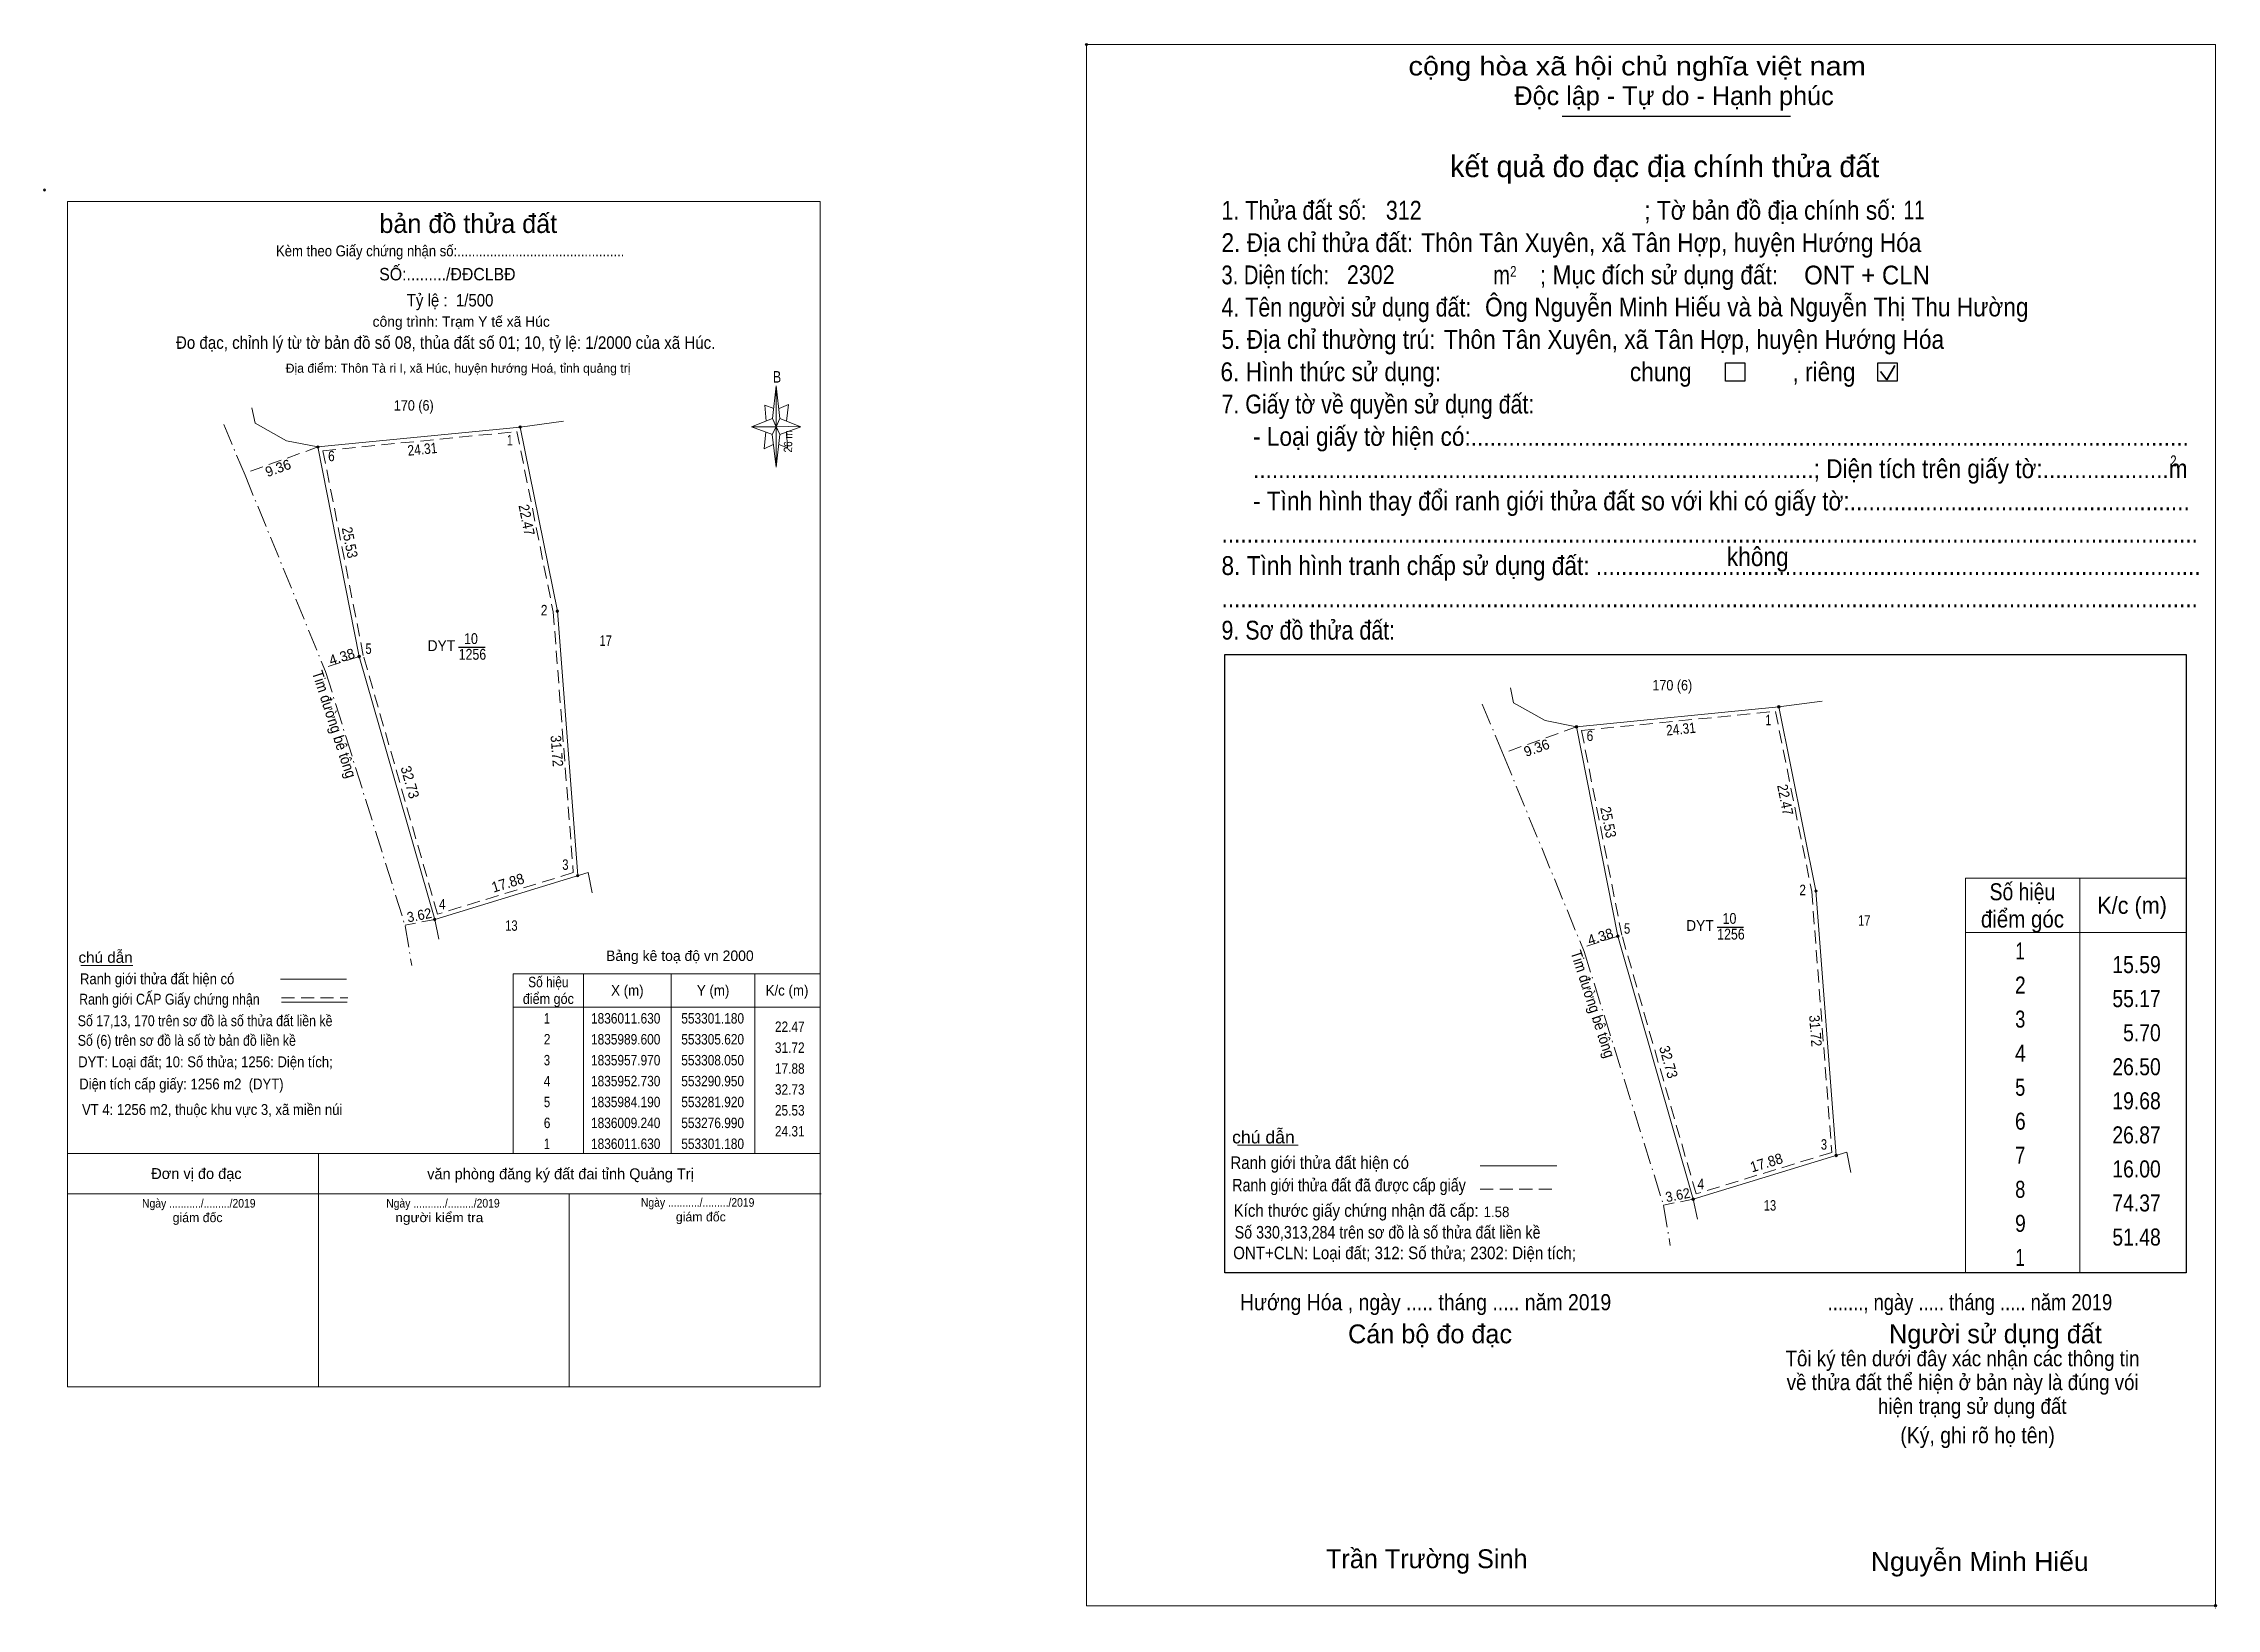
# Model space of a CAD drawing. Header units: metres. Extents: x 553244 to 553504, y 1835870 to 1836058.
import ezdxf
from ezdxf.enums import TextEntityAlignment as Align

# ---------------------------------------------------------------- set-up
doc = ezdxf.new("R2010")
doc.units = ezdxf.units.M
doc.header["$LTSCALE"] = 0.52
doc.header["$PDMODE"] = 32
doc.header["$PDSIZE"] = 0.26
doc.linetypes.add('DOT_DASHED', pattern=[7.7, 5, -1.2, 0.3, -1.2])
doc.linetypes.add('MEDIUM_DASHED', pattern=[4.5, 3, -1.5])
for name, color, linetype, lineweight in [('17', 7, 'Continuous', 13), ('2', 7, 'Continuous', 25), ('55', 7, 'Continuous', 13), ('6', 7, 'Continuous', 13), ('63', 7, 'Continuous', 13)]:
    doc.layers.add(name, color=color, linetype=linetype, lineweight=lineweight)

msp = doc.modelspace()

# ---------------------------------------------------------------- hatches: boundary and pattern name
at = {"layer": '55'}
for points in [[(553301.33, 1836011.63, 1), (553301.03, 1836011.63, 1)], [(553277.14, 1836009.24, 1), (553276.84, 1836009.24, 1)], [(553305.77, 1835989.6, 1), (553305.47, 1835989.6, 1)], [(553282.07, 1835984.19, 1), (553281.77, 1835984.19, 1)], [(553451.84, 1835978.16, 1), (553451.54, 1835978.16, 1)], [(553427.65, 1835975.77, 1), (553427.35, 1835975.77, 1)], [(553308.2, 1835957.97, 1), (553307.9, 1835957.97, 1)], [(553456.28, 1835956.13, 1), (553455.98, 1835956.13, 1)], [(553291.1, 1835952.73, 1), (553290.8, 1835952.73, 1)], [(553432.58, 1835950.72, 1), (553432.28, 1835950.72, 1)], [(553458.71, 1835924.5, 1), (553458.41, 1835924.5, 1)], [(553441.61, 1835919.26, 1), (553441.31, 1835919.26, 1)]]:
    msp.add_hatch(color=256, dxfattribs=at).paths.add_polyline_path(points)

# ---------------------------------------------------------------- linework, layer by layer
at = {"layer": '17'}
msp.add_line((553386.97, 1835925.72), (553394.21, 1835925.72), dxfattribs=at)
at = {"layer": '2'}
for p, q in [((553425.77, 1836048.81), (553453.07, 1836048.81)), ((553385.46, 1835984.42), (553500.39, 1835984.42)), ((553500.39, 1835984.42), (553500.39, 1835910.44))]:
    msp.add_line(p, q, dxfattribs=at)
at = {"layer": '2', "lineweight": 35}
for p, q in [((553464.61, 1836017.29), (553465.55, 1836018.97)), ((553463.85, 1836018.29), (553464.61, 1836017.29))]:
    msp.add_line(p, q, dxfattribs=at)
at = {"layer": '2', "lineweight": 13}
msp.add_lwpolyline([(553368.9, 1836057.38), (553503.91, 1836057.38), (553503.91, 1835870.64), (553368.9, 1835870.64)], close=True, dxfattribs=at)
at = {"layer": '2'}
for points in [[(553445.3, 1836019.29), (553447.62, 1836019.29), (553447.62, 1836017.13), (553445.3, 1836017.13)], [(553463.54, 1836019.29), (553465.86, 1836019.29), (553465.86, 1836017.13), (553463.54, 1836017.13)]]:
    msp.add_lwpolyline(points, close=True, dxfattribs=at)
msp.add_lwpolyline([(553500.39, 1835910.44), (553385.46, 1835910.44), (553385.46, 1835984.42)], dxfattribs=at)
for p in [(553368.9, 1836057.38), (553503.91, 1835870.64)]:
    msp.add_point(p, dxfattribs=at)
at = {"layer": '55'}
for p, q in [((553331.34, 1836012.64), (553331.79, 1836016.54)), ((553276.99, 1836009.24), (553301.18, 1836011.63)), ((553331.34, 1836010.74), (553328.84, 1836011.64)), ((553332.24, 1836010.74), (553331.79, 1836006.84)), ((553332.24, 1836012.64), (553334.74, 1836011.64)), ((553333.04, 1836011.04), (553333.14, 1836009.14)), ((553276.99, 1836009.24), (553281.92, 1835984.19)), ((553333.14, 1836009.14), (553332.09, 1836009.54)), ((553305.62, 1835989.6), (553308.05, 1835957.97)), ((553281.92, 1835984.19), (553290.95, 1835952.73)), ((553427.5, 1835975.77), (553451.69, 1835978.16)), ((553427.5, 1835975.77), (553432.43, 1835950.72)), ((553290.95, 1835952.73), (553309.3, 1835958.35)), ((553309.8, 1835955.91), (553309.3, 1835958.35)), ((553456.13, 1835956.13), (553458.56, 1835924.5)), ((553291.46, 1835950.36), (553290.95, 1835952.73)), ((553432.43, 1835950.72), (553441.46, 1835919.26)), ((553248.61, 1835947.2), (553254.86, 1835947.2)), ((553308.74, 1835946.24), (553308.74, 1835924.74)), ((553319.24, 1835946.24), (553319.24, 1835924.74)), ((553329.24, 1835946.24), (553329.24, 1835924.74)), ((553272.49, 1835945.59), (553280.4, 1835945.59)), ((553272.62, 1835942.83), (553280.49, 1835942.83)), ((553300.34, 1835942.24), (553337.04, 1835942.24)), ((553441.46, 1835919.26), (553459.81, 1835924.88)), ((553460.31, 1835922.44), (553459.81, 1835924.88)), ((553247.04, 1835924.74), (553337.04, 1835924.74)), ((553277.04, 1835924.74), (553277.04, 1835896.84)), ((553247.04, 1835919.9), (553337.16, 1835919.9)), ((553247.35, 1835919.9), (553337.16, 1835919.9)), ((553307.04, 1835919.9), (553307.04, 1835896.84)), ((553441.97, 1835916.89), (553441.46, 1835919.26))]:
    msp.add_line(p, q, dxfattribs=at)
at = {"layer": '55', "linetype": 'DOT_DASHED'}
for p, q in [((553268.27, 1836005.86), (553265.66, 1836012.08)), ((553418.78, 1835972.39), (553416.17, 1835978.61)), ((553287.41, 1835951.97), (553288.2, 1835947.21)), ((553437.92, 1835918.5), (553438.71, 1835913.74))]:
    msp.add_line(p, q, dxfattribs=at)
at = {"layer": '55', "linetype": 'MEDIUM_DASHED'}
for p, q in [((553276.99, 1836009.24), (553268.18, 1836006.08)), ((553281.92, 1835984.19), (553277.75, 1835982.84)), ((553427.5, 1835975.77), (553418.69, 1835972.61)), ((553290.95, 1835952.73), (553287.4, 1835952.04)), ((553432.43, 1835950.72), (553428.26, 1835949.37)), ((553272.62, 1835943.36), (553280.56, 1835943.36)), ((553441.46, 1835919.26), (553437.91, 1835918.57))]:
    msp.add_line(p, q, dxfattribs=at)
at = {"layer": '55', "lineweight": 25}
for p, q in [((553293.81, 1835985.28), (553296.97, 1835985.28)), ((553444.32, 1835951.81), (553447.48, 1835951.81))]:
    msp.add_line(p, q, dxfattribs=at)
at = {"layer": '55'}
for points in [[(553247.04, 1836038.59), (553337.04, 1836038.59), (553337.04, 1835896.84), (553247.04, 1835896.84)], [(553331.79, 1836016.54), (553332.24, 1836012.64), (553331.79, 1836011.64)], [(553331.79, 1836011.64), (553328.84, 1836011.64), (553331.34, 1836012.64), (553332.24, 1836010.74), (553334.74, 1836011.64), (553331.79, 1836011.74)], [(553331.79, 1836011.64), (553331.79, 1836006.84), (553331.29, 1836010.74)], [(553300.34, 1835946.24), (553337.04, 1835946.24), (553337.04, 1835924.74), (553300.34, 1835924.74)]]:
    msp.add_lwpolyline(points, close=True, dxfattribs=at)
for points in [[(553276.99, 1836009.24), (553273.24, 1836009.98), (553269.47, 1836012.09), (553269.08, 1836013.91)], [(553331.49, 1836013.84), (553330.44, 1836014.24), (553330.59, 1836012.34)], [(553332.14, 1836013.84), (553333.24, 1836014.34), (553333.04, 1836012.34)], [(553306.36, 1836012.31), (553301.18, 1836011.63), (553305.62, 1835989.6)], [(553331.79, 1836011.64), (553331.34, 1836012.64), (553328.84, 1836011.64)], [(553330.54, 1836011.04), (553330.34, 1836009.04), (553331.44, 1836009.54)], [(553331.79, 1836011.64), (553332.24, 1836010.74), (553334.74, 1836011.64)], [(553427.5, 1835975.77), (553423.75, 1835976.51), (553419.98, 1835978.62), (553419.59, 1835980.44)], [(553456.87, 1835978.84), (553451.69, 1835978.16), (553456.13, 1835956.13)]]:
    msp.add_lwpolyline(points, dxfattribs=at)
at = {"layer": '55', "linetype": 'MEDIUM_DASHED'}
for points in [[(553300.78, 1836011.09), (553305.12, 1835989.53), (553307.52, 1835958.33), (553291.29, 1835953.36), (553282.41, 1835984.31), (553277.59, 1836008.8)], [(553451.29, 1835977.62), (553455.63, 1835956.06), (553458.03, 1835924.86), (553441.8, 1835919.89), (553432.92, 1835950.84), (553428.1, 1835975.33)]]:
    msp.add_lwpolyline(points, close=True, dxfattribs=at)
at = {"layer": '55', "linetype": 'DOT_DASHED'}
for points in [[(553268.27, 1836005.86), (553277.89, 1835982.38), (553287.41, 1835951.97)], [(553418.78, 1835972.39), (553428.4, 1835948.91), (553437.92, 1835918.5)]]:
    msp.add_lwpolyline(points, dxfattribs=at)
at = {"layer": '55'}
for centre in [(553301.18, 1836011.63), (553276.99, 1836009.24), (553305.62, 1835989.6), (553281.92, 1835984.19), (553451.69, 1835978.16), (553427.5, 1835975.77), (553308.05, 1835957.97), (553456.13, 1835956.13), (553290.95, 1835952.73), (553432.43, 1835950.72), (553458.56, 1835924.5), (553441.46, 1835919.26)]:
    msp.add_circle(centre, 0.15, dxfattribs=at)
msp.add_point((553244.29, 1836039.99), dxfattribs=at)
at = {"layer": '6'}
msp.add_line((553415.99, 1835923.26), (553425.13, 1835923.26), dxfattribs=at)
at = {"layer": '6', "linetype": 'MEDIUM_DASHED'}
msp.add_line((553415.98, 1835920.45), (553425.18, 1835920.45), dxfattribs=at)
at = {"layer": '63'}
msp.add_line((553487.69, 1835957.68), (553487.69, 1835910.44), dxfattribs=at)
msp.add_line((553487.69, 1835957.68), (553487.69, 1835910.44), dxfattribs=at)
for points in [[(553488.54, 1835910.44), (553474, 1835910.44), (553474, 1835957.68), (553488.54, 1835957.68)], [(553486.52, 1835957.68), (553500.4, 1835957.68), (553500.4, 1835910.44), (553486.52, 1835910.44)], [(553474, 1835951.16), (553487.69, 1835951.16), (553500.4, 1835951.16)]]:
    msp.add_lwpolyline(points, dxfattribs=at)

# ---------------------------------------------------------------- texts
at = {"layer": '2'}
for s, height, width, p in [('cộng hòa xã hội chủ nghĩa việt nam', 2.253, 1.15, (553407.4, 1836053.68)), ('1. Thửa đất số:', 2.253, 0.85, (553385.04, 1836036.43)), ('312', 2.255, 0.85, (553404.7, 1836036.43)), ('; Tờ bản đồ địa chính số:', 2.253, 0.9, (553435.6, 1836036.43)), ('11', 2.255, 0.75, (553466.62, 1836036.46)), ('2. Địa chỉ thửa đất:', 2.253, 0.9, (553385.04, 1836032.56)), ('Thôn Tân Xuyên, xã Tân Hợp, huyện Hướng Hóa', 2.254, 0.9, (553408.93, 1836032.56)), ('3. Diện tích:', 2.253, 0.8, (553385.04, 1836028.7)), ('2302', 2.255, 0.85, (553400.04, 1836028.72)), ('m', 2.253, 0.8, (553417.53, 1836028.7)), ('2', 1.288, 0.8, (553419.56, 1836029.6)), ('; Mục đích sử dụng đất:', 2.253, 0.9, (553423.12, 1836028.7)), ('ONT + CLN', 2.254, 0.95, (553454.72, 1836028.68)), ('4. Tên người sử dụng đất:', 2.253, 0.85, (553385.04, 1836024.84)), ('Ông Nguyễn Minh Hiếu và bà Nguyễn Thị Thu Hường', 2.255, 0.9, (553416.56, 1836024.86)), ('5. Địa chỉ thường trú:', 2.253, 0.9, (553385.04, 1836020.98)), ('Thôn Tân Xuyên, xã Tân Hợp, huyện Hướng Hóa', 2.254, 0.9, (553411.65, 1836020.98)), ('6. Hình thức sử dụng:', 2.253, 0.9, (553384.92, 1836017.11)), ('chung                , riêng', 2.253, 0.9, (553433.88, 1836017.11)), ('7. Giấy tờ về quyền sử dụng đất:', 2.253, 0.85, (553385.04, 1836013.25)), ('     - Loại giấy tờ hiện có:..................................................................................................................', 2.253, 0.9, (553385.04, 1836009.38)), ('     .........................................................................................; Diện tích trên giấy tờ:....................m', 2.253, 0.9, (553385.04, 1836005.52)), ('2', 1.288, 0.8, (553498.5, 1836006.94)), ('     - Tình hình thay đổi ranh giới thửa đất so với khi có giấy tờ:......................................................', 2.253, 0.9, (553385.04, 1836001.66)), ('...........................................................................................................................................................', 2.253, 0.9, (553385.04, 1835997.8)), ('8. Tình hình tranh chấp sử dụng đất: ................................................................................................', 2.253, 0.9, (553385.04, 1835993.93)), ('không', 2.254, 0.9, (553445.48, 1835995)), ('...........................................................................................................................................................', 2.253, 0.9, (553385.04, 1835990.07)), ('9. Sơ đồ thửa đất:', 2.253, 0.85, (553385.04, 1835986.2)), ('Hướng Hóa , ngày ..... tháng ..... năm 2019', 1.93, 0.9, (553387.25, 1835905.98)), ('......., ngày ..... tháng ..... năm 2019', 1.93, 0.85, (553457.54, 1835905.98)), ('(Ký, ghi rõ họ tên)', 1.932, 0.9, (553466.22, 1835890.07)), ('Nguyễn Minh Hiếu', 2.255, 1.05, (553462.7, 1835874.8))]:
    msp.add_text(s, height=height, dxfattribs=dict(at, width=width)).set_placement(p)
for s, height, p in [('Độc lập - Tự do - Hạnh phúc', 2.253, (553420.07, 1836050.13)), ('Cán bộ đo đạc', 2.254, (553400.18, 1835902.03)), ('Người sử dụng đất', 2.253, (553464.88, 1835902.03)), ('Trần Trường Sinh', 2.254, (553397.54, 1835875.13))]:
    msp.add_text(s, height=height, dxfattribs=at).set_placement(p)
for s, height, p in [('kết quả đo đạc địa chính thửa đất', 2.576, (553438.045, 1836041.52)), ('.', 0.644, (553503.8986, 1835870.3))]:
    msp.add_text(s, height=height, dxfattribs=at).set_placement(p, align=Align.CENTER)
for s, height, width, p in [('1.58', 1.25, 0.95, (553417.93, 1835917.12)), ('Tôi ký tên dưới đây xác nhận các thông tin', 1.862, 0.9, (553473.66, 1835899.28)), ('về thửa đất thể hiện ở bản này là đúng vói', 1.862, 0.9, (553473.68, 1835896.43)), ('hiện trạng sử dụng đất', 1.862, 0.9, (553474.825, 1835893.58))]:
    msp.add_text(s, height=height, dxfattribs=dict(at, width=width)).set_placement(p, align=Align.CENTER)
at = {"layer": '55'}
for s, height, p in [('bản đồ thửa đất', 2.25, (553294.965, 1836034.84)), ('công trình: Trạm Y tế xã Húc', 1.24, (553294.12, 1836023.62)), ('Địa điểm: Thôn Tà ri I, xã Húc, huyện hướng Hoá, tỉnh quảng trị', 1.09, (553293.745, 1836018.12)), ('Bảng kê toạ độ vn 2000', 1.25, (553320.27, 1835947.76)), ('Đơn vị đo đạc', 1.3, (553262.455, 1835921.68)), ('văn phòng đăng ký đất đai tỉnh Quảng Trị', 1.3, (553305.995, 1835921.65)), ('giám đốc', 1.1, (553262.595, 1835916.52)), ('giám đốc', 1.1, (553322.775, 1835916.61))]:
    msp.add_text(s, height=height, dxfattribs=at).set_placement(p, align=Align.CENTER)
for s, height, width, p in [(' Kèm theo Giấy chứng nhận số:..............................................', 1.3, 0.9, (553292.585, 1836032.05)), ('SỐ:........./ĐĐCLBĐ', 1.49, 0.95, (553292.465, 1836029.17)), ('Tỷ lệ :  1/500', 1.49, 0.9, (553292.79, 1836026.05)), ('Đo đạc, chỉnh lý từ tờ bản đồ số 08, thủa đất số 01; 10, tỷ lệ: 1/2000 của xã Húc. ', 1.5, 0.9, (553292.51, 1836020.98)), ('B', 1.378, 0.8, (553331.89, 1836016.94)), ('170 (6)', 1.25, 0.9, (553288.445, 1836013.59)), ('1256', 1.3, 0.85, (553295.46, 1835983.79)), ('10', 1.3, 0.85, (553295.285, 1835985.67)), ('17', 1.25, 0.8, (553311.4, 1835985.45)), ('170 (6)', 1.25, 0.9, (553438.955, 1835980.12)), ('10', 1.3, 0.85, (553445.795, 1835952.2)), ('13', 1.25, 0.8, (553300.12, 1835951.37)), ('1256', 1.3, 0.85, (553445.97, 1835950.32)), ('17', 1.25, 0.8, (553461.91, 1835951.98)), ('Số hiệu', 1.25, 0.85, (553304.54, 1835944.62)), ('điểm góc', 1.25, 0.9, (553304.54, 1835942.62)), ('X (m)', 1.25, 0.95, (553313.99, 1835943.62)), ('Y (m)', 1.25, 0.95, (553324.245, 1835943.62)), ('K/c (m)', 1.25, 0.95, (553333.085, 1835943.62)), (' 1', 1.25, 0.75, (553304.19, 1835940.27)), ('1836011.630', 1.25, 0.85, (553313.79, 1835940.27)), ('553301.180', 1.25, 0.85, (553324.19, 1835940.27)), (' 2', 1.25, 0.85, (553304.195, 1835937.77)), ('1835989.600', 1.25, 0.85, (553313.79, 1835937.77)), ('553305.620', 1.25, 0.85, (553324.19, 1835937.77)), (' 3', 1.25, 0.8, (553304.185, 1835935.27)), ('1835957.970', 1.25, 0.85, (553313.79, 1835935.27)), ('553308.050', 1.25, 0.85, (553324.19, 1835935.27)), (' 4', 1.25, 0.85, (553304.19, 1835932.77)), ('1835952.730', 1.25, 0.85, (553313.79, 1835932.77)), ('553290.950', 1.25, 0.85, (553324.19, 1835932.77)), (' 5', 1.25, 0.8, (553304.195, 1835930.27)), ('1835984.190', 1.25, 0.85, (553313.79, 1835930.27)), ('553281.920', 1.25, 0.85, (553324.19, 1835930.27)), (' 6', 1.25, 0.85, (553304.195, 1835927.77)), ('1836009.240', 1.25, 0.85, (553313.79, 1835927.77)), ('553276.990', 1.25, 0.85, (553324.19, 1835927.77)), (' 1', 1.25, 0.75, (553304.19, 1835925.27)), ('1836011.630', 1.25, 0.85, (553313.79, 1835925.27)), ('553301.180', 1.25, 0.85, (553324.19, 1835925.27)), ('Ngày .........../........./2019', 1.03, 0.9, (553262.735, 1835918.26)), ('Ngày .........../........./2019', 1.03, 0.9, (553291.935, 1835918.27)), ('người kiểm tra', 1.1, 1.1, (553291.5, 1835916.52)), ('Ngày .........../........./2019', 1.03, 0.9, (553322.395, 1835918.36)), ('13', 1.25, 0.8, (553450.63, 1835917.9))]:
    msp.add_text(s, height=height, dxfattribs=dict(at, width=width)).set_placement(p, align=Align.CENTER)
for s, height, width, p in [(' 1', 1.25, 0.75, (553300.28, 1836009.43)), (' 6', 1.25, 0.85, (553278.99, 1836007.54)), (' 2', 1.25, 0.85, (553304.43, 1835989.1)), (' 5', 1.25, 0.8, (553283.41, 1835984.49)), ('DYT ', 1.3, 0.95, (553293.86, 1835984.83)), (' 1', 1.25, 0.75, (553450.79, 1835975.96)), (' 6', 1.25, 0.85, (553429.5, 1835974.07)), (' 3', 1.25, 0.8, (553306.95, 1835958.66)), (' 2', 1.25, 0.85, (553454.94, 1835955.63)), (' 4', 1.25, 0.85, (553292.25, 1835953.93)), (' 5', 1.25, 0.8, (553433.92, 1835951.02)), ('DYT ', 1.3, 0.95, (553444.37, 1835951.36)), ('22.47', 1.25, 0.85, (553335.19, 1835939.27)), ('31.72', 1.25, 0.85, (553335.19, 1835936.77)), ('17.88', 1.25, 0.85, (553335.19, 1835934.27)), ('32.73', 1.25, 0.85, (553335.19, 1835931.77)), ('25.53', 1.25, 0.85, (553335.19, 1835929.27)), ('24.31', 1.25, 0.85, (553335.19, 1835926.77)), (' 3', 1.25, 0.8, (553457.46, 1835925.19)), (' 4', 1.25, 0.85, (553442.76, 1835920.46))]:
    msp.add_text(s, height=height, dxfattribs=dict(at, width=width)).set_placement(p, align=Align.RIGHT)
for s, height, rotation, width, p in [('26 m', 0.9999, 89.004, 0.9, (553333.7129, 1836009.9063)), ('24.31', 1.25, 5.643, 0.85, (553289.5385, 1836008.3577)), ('22.47', 1.25, 281.395, 0.9, (553301.3392, 1836000.3885)), ('25.53', 1.25, 281.134, 0.9, (553280.1879, 1835997.7007)), ('Tim đường bê tông', 1.3, 287.973, 0.9, (553278.3266, 1835975.8806)), ('31.72', 1.25, 274.393, 0.9, (553304.9423, 1835972.8279)), ('24.31', 1.25, 5.643, 0.85, (553440.0485, 1835974.8877)), ('32.73', 1.25, 286.015, 0.95, (553287.3904, 1835968.9774)), ('22.47', 1.25, 281.395, 0.9, (553451.8492, 1835966.9185)), ('25.53', 1.25, 281.134, 0.9, (553430.6979, 1835964.2307)), ('17.88', 1.25, 17.037, 0.95, (553299.8819, 1835956.5097)), ('3.62', 1.2, 10.999, 0.95, (553289.2155, 1835952.649)), ('Tim đường bê tông', 1.3, 287.973, 0.9, (553428.8366, 1835942.4106)), ('31.72', 1.25, 274.393, 0.9, (553455.4523, 1835939.3579)), ('32.73', 1.25, 286.015, 0.95, (553437.9004, 1835935.5074)), ('17.88', 1.25, 17.037, 0.95, (553450.3919, 1835923.0397)), ('3.62', 1.2, 10.999, 0.95, (553439.7255, 1835919.179))]:
    msp.add_text(s, height=height, rotation=rotation, dxfattribs=dict(at, width=width)).set_placement(p, align=Align.CENTER)
for s, rotation, p in [('9.36', 19.732, (553272.4174, 1836006.1563)), ('4.38', 17.939, (553280.0302, 1835983.5795)), ('9.36', 19.732, (553422.9274, 1835972.6863)), ('4.38', 17.939, (553430.5402, 1835950.1095))]:
    msp.add_text(s, height=1.2, rotation=rotation, dxfattribs=at).set_placement(p, align=Align.CENTER)
for s, height, width, p in [('chú dẫn', 1.296, 1.05, (553248.35, 1835947.54)), ('Ranh giới thửa đất hiện có ', 1.296, 0.9, (553248.53, 1835944.98)), ('Ranh giới CẤP Giấy chứng nhận', 1.3, 0.85, (553248.43, 1835942.54)), ('Số 17,13, 170 trên sơ đồ là số thửa đất liền kề', 1.3, 0.85, (553248.26, 1835939.96)), ('Số (6) trên sơ đồ là số tờ bản đồ liền kề', 1.3, 0.85, (553248.26, 1835937.61)), ('DYT: Loại đất; 10: Số thửa; 1256: Diện tích;', 1.3, 0.9, (553248.31, 1835935.04)), ('Diện tích cấp giấy: 1256 m2  (DYT)', 1.3, 0.9, (553248.44, 1835932.4))]:
    msp.add_text(s, height=height, dxfattribs=dict(at, width=width)).set_placement(p)
at = {"layer": '6'}
for s, height, width, p in [('VT 4: 1256 m2, thuộc khu vực 3, xã miền núi', 1.3, 0.9, (553248.77, 1835929.34)), ('chú dẫn', 1.5, 1.05, (553386.31, 1835925.94)), ('Ranh giới thửa đất hiện có ', 1.5, 0.9, (553386.1, 1835922.89)), ('Ranh giới thửa đất đã được cấp giấy', 1.5, 0.85, (553386.33, 1835920.2)), ('Kích thước giấy chứng nhận đã cấp:', 1.5, 0.9, (553386.49, 1835917.16)), ('Số 330,313,284 trên sơ đồ là số thửa đất liền kề', 1.5, 0.85, (553386.62, 1835914.56)), ('ONT+CLN: Loại đất; 312: Số thửa; 2302: Diện tích;', 1.5, 0.9, (553386.44, 1835912.09))]:
    msp.add_text(s, height=height, dxfattribs=dict(at, width=width)).set_placement(p)
at = {"layer": '63'}
for s, width, p in [('Số hiệu', 0.85, (553480.825, 1835955.02)), ('điểm góc', 0.9, (553480.83, 1835951.76)), ('K/c (m)', 0.95, (553493.94, 1835953.4)), (' 1', 0.75, (553480.255, 1835947.94)), (' 2', 0.85, (553480.255, 1835943.86)), (' 3', 0.8, (553480.265, 1835939.79)), (' 4', 0.85, (553480.26, 1835935.72)), (' 5', 0.8, (553480.26, 1835931.64)), (' 6', 0.85, (553480.255, 1835927.58)), (' 7', 0.8, (553480.265, 1835923.5)), (' 8', 0.8, (553480.265, 1835919.43)), (' 9', 0.85, (553480.265, 1835915.36)), (' 1', 0.75, (553480.255, 1835911.28))]:
    msp.add_text(s, height=2.036, dxfattribs=dict(at, width=width)).set_placement(p, align=Align.CENTER)
at = {"layer": '63', "width": 0.85}
for s, p in [('15.59', (553497.37, 1835946.31)), ('55.17', (553497.37, 1835942.24)), ('5.70', (553497.37, 1835938.16)), ('26.50', (553497.37, 1835934.09)), ('19.68', (553497.37, 1835930.02)), ('26.87', (553497.37, 1835925.94)), ('16.00', (553497.37, 1835921.87)), ('74.37', (553497.37, 1835917.8)), ('51.48', (553497.37, 1835913.72))]:
    msp.add_text(s, height=2.036, dxfattribs=at).set_placement(p, align=Align.RIGHT)

doc.saveas('drawing.dxf')
